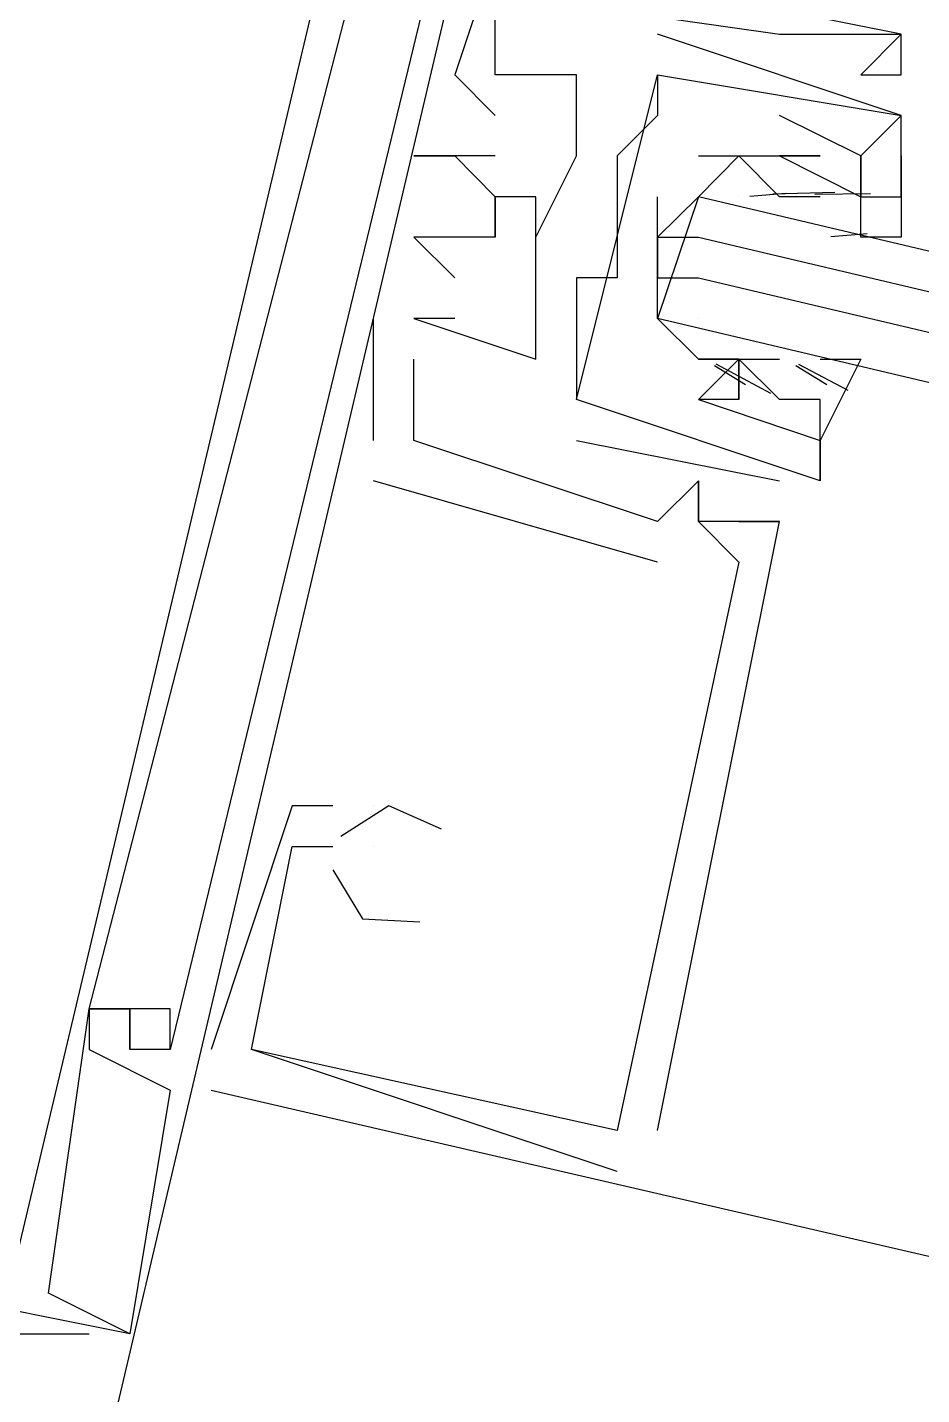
# Model space of a CAD drawing. Header units: feet. Extents: x -84 to 198, y -22 to 181.
# Drawn here: x 108.3664 to 108.66, y 95.2511 to 95.7 of the extents above; entities that cross this region are included whole.
import ezdxf

# ---------------------------------------------------------------- set-up
doc = ezdxf.new("R2010")
doc.units = ezdxf.units.FT
doc.layers.add('A-LINEA', color=7, linetype='CONTINUOUS')

msp = doc.modelspace()

# ---------------------------------------------------------------- linework, layer by layer
at = {"layer": 'A-LINEA'}
for p, q in [((108.5733, 95.6978), (108.5733, 95.6978)), ((108.5733, 95.6978), (108.5733, 95.6978)), ((108.5733, 95.6978), (108.5733, 95.6978)), ((108.5733, 95.6978), (108.5733, 95.6978)), ((108.6133, 95.6978), (108.6133, 95.6978)), ((108.6133, 95.6978), (108.6133, 95.6978)), ((108.6133, 95.6978), (108.6133, 95.6978)), ((108.6133, 95.6978), (108.6133, 95.6978)), ((108.6133, 95.6978), (108.6133, 95.6978)), ((108.6133, 95.6978), (108.6133, 95.6978)), ((108.6267, 95.6978), (108.6267, 95.6978)), ((108.6267, 95.6978), (108.6267, 95.6978)), ((108.6267, 95.6978), (108.6267, 95.6978)), ((108.6267, 95.6978), (108.6267, 95.6978)), ((108.6267, 95.6978), (108.6267, 95.6978)), ((108.6267, 95.6978), (108.6267, 95.6978)), ((108.6533, 95.6978), (108.6533, 95.6978)), ((108.6533, 95.6978), (108.6533, 95.6978)), ((108.6533, 95.6978), (108.6533, 95.6978)), ((108.6533, 95.6978), (108.6533, 95.6978)), ((108.6533, 95.6978), (108.6533, 95.6978)), ((108.6533, 95.6978), (108.6533, 95.6978)), ((108.6533, 95.6978), (108.6533, 95.6978)), ((108.6533, 95.6978), (108.6533, 95.6978)), ((108.6533, 95.6978), (108.6533, 95.6978)), ((108.6533, 95.6978), (108.6533, 95.6978)), ((108.6533, 95.6978), (108.6533, 95.6978)), ((108.6533, 95.6978), (108.6533, 95.6978)), ((108.5067, 95.6844), (108.5067, 95.6844)), ((108.5067, 95.6844), (108.5067, 95.6844)), ((108.5067, 95.6844), (108.5067, 95.6844)), ((108.5067, 95.6844), (108.5067, 95.6844)), ((108.5067, 95.6844), (108.5067, 95.6844)), ((108.5067, 95.6844), (108.5067, 95.6844)), ((108.52, 95.6844), (108.52, 95.6844)), ((108.52, 95.6844), (108.52, 95.6844)), ((108.52, 95.6844), (108.52, 95.6844)), ((108.52, 95.6844), (108.52, 95.6844)), ((108.52, 95.6844), (108.52, 95.6844)), ((108.52, 95.6844), (108.52, 95.6844)), ((108.52, 95.6844), (108.52, 95.6844)), ((108.52, 95.6844), (108.52, 95.6844)), ((108.52, 95.6844), (108.52, 95.6844)), ((108.52, 95.6844), (108.52, 95.6844)), ((108.52, 95.6844), (108.52, 95.6844)), ((108.52, 95.6844), (108.52, 95.6844)), ((108.5467, 95.6844), (108.5467, 95.6844)), ((108.5467, 95.6844), (108.5467, 95.6844)), ((108.5467, 95.6844), (108.5467, 95.6844)), ((108.5467, 95.6844), (108.5467, 95.6844)), ((108.5467, 95.6844), (108.5467, 95.6844)), ((108.5467, 95.6844), (108.5467, 95.6844)), ((108.5733, 95.6844), (108.5733, 95.6844)), ((108.5733, 95.6844), (108.5733, 95.6844)), ((108.5733, 95.6844), (108.5733, 95.6844)), ((108.5733, 95.6844), (108.5733, 95.6844)), ((108.5733, 95.6844), (108.5733, 95.6844)), ((108.5733, 95.6844), (108.5733, 95.6844)), ((108.5733, 95.6844), (108.5733, 95.6844)), ((108.5733, 95.6844), (108.5733, 95.6844)), ((108.64, 95.6844), (108.64, 95.6844)), ((108.64, 95.6844), (108.64, 95.6844)), ((108.64, 95.6844), (108.64, 95.6844)), ((108.64, 95.6844), (108.64, 95.6844)), ((108.64, 95.6844), (108.64, 95.6844)), ((108.64, 95.6844), (108.64, 95.6844)), ((108.6533, 95.6844), (108.6533, 95.6844)), ((108.6533, 95.6844), (108.6533, 95.6844)), ((108.6533, 95.6844), (108.6533, 95.6844)), ((108.6533, 95.6844), (108.6533, 95.6844)), ((108.6533, 95.6844), (108.6533, 95.6844)), ((108.6533, 95.6844), (108.6533, 95.6844)), ((108.52, 95.6711), (108.52, 95.6711)), ((108.52, 95.6711), (108.52, 95.6711)), ((108.52, 95.6711), (108.52, 95.6711)), ((108.52, 95.6711), (108.52, 95.6711)), ((108.52, 95.6711), (108.52, 95.6711)), ((108.52, 95.6711), (108.52, 95.6711)), ((108.5733, 95.6711), (108.5733, 95.6711)), ((108.5733, 95.6711), (108.5733, 95.6711)), ((108.5733, 95.6711), (108.5733, 95.6711)), ((108.5733, 95.6711), (108.5733, 95.6711)), ((108.6133, 95.6711), (108.6133, 95.6711)), ((108.6133, 95.6711), (108.6133, 95.6711)), ((108.6133, 95.6711), (108.6133, 95.6711)), ((108.6133, 95.6711), (108.6133, 95.6711)), ((108.6533, 95.6711), (108.6533, 95.6711)), ((108.6533, 95.6711), (108.6533, 95.6711)), ((108.6533, 95.6711), (108.6533, 95.6711)), ((108.6533, 95.6711), (108.6533, 95.6711)), ((108.6533, 95.6711), (108.6533, 95.6711)), ((108.6533, 95.6711), (108.6533, 95.6711)), ((108.6533, 95.6711), (108.6533, 95.6711)), ((108.6533, 95.6711), (108.6533, 95.6711)), ((108.4933, 95.6578), (108.4933, 95.6578)), ((108.4933, 95.6578), (108.4933, 95.6578)), ((108.4933, 95.6578), (108.4933, 95.6578)), ((108.4933, 95.6578), (108.4933, 95.6578)), ((108.4933, 95.6578), (108.4933, 95.6578)), ((108.4933, 95.6578), (108.4933, 95.6578)), ((108.5067, 95.6578), (108.5067, 95.6578)), ((108.5067, 95.6578), (108.5067, 95.6578)), ((108.5067, 95.6578), (108.5067, 95.6578)), ((108.5067, 95.6578), (108.5067, 95.6578)), ((108.5067, 95.6578), (108.5067, 95.6578)), ((108.5067, 95.6578), (108.5067, 95.6578)), ((108.5067, 95.6578), (108.5067, 95.6578)), ((108.5067, 95.6578), (108.5067, 95.6578)), ((108.5067, 95.6578), (108.5067, 95.6578)), ((108.5067, 95.6578), (108.5067, 95.6578)), ((108.5067, 95.6578), (108.5067, 95.6578)), ((108.5067, 95.6578), (108.5067, 95.6578)), ((108.52, 95.6578), (108.52, 95.6578)), ((108.52, 95.6578), (108.52, 95.6578)), ((108.52, 95.6578), (108.52, 95.6578)), ((108.52, 95.6578), (108.52, 95.6578)), ((108.52, 95.6578), (108.52, 95.6578)), ((108.52, 95.6578), (108.52, 95.6578)), ((108.5467, 95.6578), (108.5467, 95.6578)), ((108.5467, 95.6578), (108.5467, 95.6578)), ((108.5467, 95.6578), (108.5467, 95.6578)), ((108.5467, 95.6578), (108.5467, 95.6578)), ((108.5467, 95.6578), (108.5467, 95.6578)), ((108.5467, 95.6578), (108.5467, 95.6578)), ((108.56, 95.6578), (108.56, 95.6578)), ((108.56, 95.6578), (108.56, 95.6578)), ((108.56, 95.6578), (108.56, 95.6578)), ((108.56, 95.6578), (108.56, 95.6578)), ((108.6133, 95.6578), (108.6133, 95.6578)), ((108.6133, 95.6578), (108.6133, 95.6578)), ((108.6133, 95.6578), (108.6133, 95.6578)), ((108.6133, 95.6578), (108.6133, 95.6578)), ((108.6133, 95.6578), (108.6133, 95.6578)), ((108.6133, 95.6578), (108.6133, 95.6578)), ((108.6133, 95.6578), (108.6133, 95.6578)), ((108.6133, 95.6578), (108.6133, 95.6578)), ((108.6267, 95.6578), (108.6267, 95.6578)), ((108.6267, 95.6578), (108.6267, 95.6578)), ((108.6267, 95.6578), (108.6267, 95.6578)), ((108.6267, 95.6578), (108.6267, 95.6578)), ((108.6267, 95.6578), (108.6267, 95.6578)), ((108.6267, 95.6578), (108.6267, 95.6578)), ((108.6267, 95.6578), (108.6267, 95.6578)), ((108.6267, 95.6578), (108.6267, 95.6578)), ((108.64, 95.6578), (108.64, 95.6578)), ((108.64, 95.6578), (108.64, 95.6578)), ((108.64, 95.6578), (108.64, 95.6578)), ((108.64, 95.6578), (108.64, 95.6578)), ((108.52, 95.6444), (108.52, 95.6444)), ((108.52, 95.6444), (108.52, 95.6444)), ((108.52, 95.6444), (108.52, 95.6444)), ((108.52, 95.6444), (108.52, 95.6444)), ((108.52, 95.6444), (108.52, 95.6444)), ((108.52, 95.6444), (108.52, 95.6444)), ((108.56, 95.6444), (108.56, 95.6444)), ((108.56, 95.6444), (108.56, 95.6444)), ((108.56, 95.6444), (108.56, 95.6444)), ((108.56, 95.6444), (108.56, 95.6444)), ((108.5867, 95.6444), (108.5867, 95.6444)), ((108.5867, 95.6444), (108.5867, 95.6444)), ((108.6, 95.6444), (108.6, 95.6444)), ((108.6, 95.6444), (108.6, 95.6444)), ((108.6036, 95.6446), (108.6154, 95.6456)), ((108.6036, 95.6446), (108.6154, 95.6456)), ((108.6111, 95.6453), (108.6315, 95.6459)), ((108.6111, 95.6453), (108.6315, 95.6459)), ((108.6133, 95.6444), (108.6133, 95.6444)), ((108.6267, 95.6444), (108.6133, 95.6444)), ((108.6133, 95.6444), (108.6133, 95.6444)), ((108.6267, 95.6444), (108.6133, 95.6444)), ((108.6249, 95.6452), (108.6432, 95.6455)), ((108.6249, 95.6452), (108.6432, 95.6455)), ((108.6267, 95.6444), (108.6267, 95.6444)), ((108.6267, 95.6444), (108.6267, 95.6444)), ((108.6267, 95.6444), (108.6267, 95.6444)), ((108.6267, 95.6444), (108.6267, 95.6444)), ((108.64, 95.6444), (108.64, 95.6444)), ((108.64, 95.6444), (108.64, 95.6444)), ((108.64, 95.6444), (108.64, 95.6444)), ((108.64, 95.6444), (108.64, 95.6444)), ((108.6533, 95.6444), (108.6533, 95.6444)), ((108.6533, 95.6444), (108.6533, 95.6444)), ((108.6533, 95.6444), (108.6533, 95.6444)), ((108.6533, 95.6444), (108.6533, 95.6444)), ((108.4933, 95.6311), (108.4933, 95.6311)), ((108.4933, 95.6311), (108.4933, 95.6311)), ((108.4933, 95.6311), (108.4933, 95.6311)), ((108.4933, 95.6311), (108.4933, 95.6311)), ((108.4933, 95.6311), (108.4933, 95.6311)), ((108.4933, 95.6311), (108.4933, 95.6311)), ((108.52, 95.6311), (108.52, 95.6311)), ((108.52, 95.6311), (108.52, 95.6311)), ((108.52, 95.6311), (108.52, 95.6311)), ((108.52, 95.6311), (108.52, 95.6311)), ((108.52, 95.6311), (108.52, 95.6311)), ((108.52, 95.6311), (108.52, 95.6311)), ((108.5333, 95.6311), (108.5333, 95.6311)), ((108.5333, 95.6311), (108.5333, 95.6311)), ((108.5333, 95.6311), (108.5333, 95.6311)), ((108.5333, 95.6311), (108.5333, 95.6311)), ((108.5333, 95.6311), (108.5333, 95.6311)), ((108.5333, 95.6311), (108.5333, 95.6311)), ((108.5733, 95.6311), (108.5733, 95.6178)), ((108.5733, 95.6311), (108.5733, 95.6178)), ((108.6302, 95.6313), (108.6421, 95.6323)), ((108.6302, 95.6313), (108.6421, 95.6323)), ((108.5067, 95.6178), (108.5067, 95.6178)), ((108.5067, 95.6178), (108.5067, 95.6178)), ((108.5067, 95.6178), (108.5067, 95.6178)), ((108.5067, 95.6178), (108.5067, 95.6178)), ((108.5067, 95.6178), (108.5067, 95.6178)), ((108.5067, 95.6178), (108.5067, 95.6178)), ((108.5467, 95.6178), (108.5467, 95.6178)), ((108.5467, 95.6178), (108.5467, 95.6178)), ((108.5467, 95.6178), (108.5467, 95.6178)), ((108.5467, 95.6178), (108.5467, 95.6178)), ((108.56, 95.6178), (108.56, 95.6178)), ((108.56, 95.6178), (108.56, 95.6178)), ((108.56, 95.6178), (108.56, 95.6178)), ((108.56, 95.6178), (108.56, 95.6178)), ((108.48, 95.5644), (108.48, 95.6044)), ((108.48, 95.6044), (108.48, 95.6044)), ((108.48, 95.5644), (108.48, 95.6044)), ((108.48, 95.6044), (108.48, 95.6044)), ((108.48, 95.5644), (108.48, 95.6044)), ((108.48, 95.6044), (108.48, 95.6044)), ((108.48, 95.5644), (108.48, 95.6044)), ((108.48, 95.6044), (108.48, 95.6044)), ((108.48, 95.5644), (108.48, 95.6044)), ((108.48, 95.6044), (108.48, 95.6044)), ((108.48, 95.5644), (108.48, 95.6044)), ((108.48, 95.6044), (108.48, 95.6044)), ((108.4933, 95.6044), (108.4933, 95.6044)), ((108.4933, 95.6044), (108.4933, 95.6044)), ((108.4933, 95.6044), (108.4933, 95.6044)), ((108.4933, 95.6044), (108.4933, 95.6044)), ((108.4933, 95.6044), (108.4933, 95.6044)), ((108.4933, 95.6044), (108.4933, 95.6044)), ((108.4933, 95.6044), (108.4933, 95.6044)), ((108.4933, 95.6044), (108.4933, 95.6044)), ((108.4933, 95.6044), (108.4933, 95.6044)), ((108.4933, 95.6044), (108.4933, 95.6044)), ((108.4933, 95.6044), (108.4933, 95.6044)), ((108.4933, 95.6044), (108.4933, 95.6044)), ((108.5067, 95.6044), (108.5067, 95.6044)), ((108.5067, 95.6044), (108.5067, 95.6044)), ((108.5067, 95.6044), (108.5067, 95.6044)), ((108.5067, 95.6044), (108.5067, 95.6044)), ((108.5067, 95.6044), (108.5067, 95.6044)), ((108.5067, 95.6044), (108.5067, 95.6044)), ((108.5333, 95.6044), (108.5333, 95.6044)), ((108.5333, 95.6044), (108.5333, 95.6044)), ((108.5333, 95.6044), (108.5333, 95.6044)), ((108.5333, 95.6044), (108.5333, 95.6044)), ((108.5333, 95.6044), (108.5333, 95.6044)), ((108.5333, 95.6044), (108.5333, 95.6044)), ((108.5867, 95.6044), (108.5867, 95.6044)), ((108.5867, 95.6044), (108.5867, 95.6044)), ((108.4933, 95.5911), (108.4933, 95.5911)), ((108.4933, 95.5911), (108.4933, 95.5911)), ((108.4933, 95.5911), (108.4933, 95.5911)), ((108.4933, 95.5911), (108.4933, 95.5911)), ((108.4933, 95.5911), (108.4933, 95.5911)), ((108.4933, 95.5911), (108.4933, 95.5911)), ((108.5333, 95.5911), (108.5333, 95.5911)), ((108.5333, 95.5911), (108.5333, 95.5911)), ((108.5333, 95.5911), (108.5333, 95.5911)), ((108.5333, 95.5911), (108.5333, 95.5911)), ((108.5333, 95.5911), (108.5333, 95.5911)), ((108.5333, 95.5911), (108.5333, 95.5911)), ((108.5467, 95.5911), (108.5467, 95.5911)), ((108.5467, 95.5911), (108.5467, 95.5911)), ((108.5467, 95.5911), (108.5467, 95.5911)), ((108.5467, 95.5911), (108.5467, 95.5911)), ((108.6022, 95.5826), (108.592, 95.5889)), ((108.6022, 95.5826), (108.592, 95.5889)), ((108.6105, 95.5798), (108.5925, 95.5894)), ((108.6105, 95.5798), (108.5925, 95.5894)), ((108.6, 95.5911), (108.6, 95.5911)), ((108.6, 95.5911), (108.6, 95.5911)), ((108.6, 95.5911), (108.6133, 95.5911)), ((108.6, 95.5911), (108.6, 95.5911)), ((108.6, 95.5911), (108.6, 95.5911)), ((108.6, 95.5911), (108.6, 95.5911)), ((108.6, 95.5911), (108.6, 95.5911)), ((108.6, 95.5911), (108.6133, 95.5911)), ((108.6, 95.5911), (108.6, 95.5911)), ((108.6, 95.5911), (108.6, 95.5911)), ((108.6133, 95.5911), (108.6133, 95.5911)), ((108.6133, 95.5911), (108.6133, 95.5911)), ((108.6133, 95.5911), (108.6133, 95.5911)), ((108.6133, 95.5911), (108.6133, 95.5911)), ((108.6133, 95.5911), (108.6133, 95.5911)), ((108.6133, 95.5911), (108.6133, 95.5911)), ((108.6289, 95.5826), (108.6187, 95.5889)), ((108.6289, 95.5826), (108.6187, 95.5889)), ((108.6359, 95.5808), (108.6197, 95.5893)), ((108.6359, 95.5808), (108.6197, 95.5893)), ((108.5467, 95.5778), (108.5467, 95.5778)), ((108.5467, 95.5778), (108.5467, 95.5778)), ((108.5467, 95.5778), (108.5467, 95.5778)), ((108.5467, 95.5778), (108.5467, 95.5778)), ((108.5867, 95.5778), (108.5867, 95.5778)), ((108.5867, 95.5778), (108.5867, 95.5778)), ((108.5867, 95.5778), (108.5867, 95.5778)), ((108.5867, 95.5778), (108.5867, 95.5778)), ((108.5867, 95.5778), (108.5867, 95.5778)), ((108.5867, 95.5778), (108.5867, 95.5778)), ((108.5867, 95.5778), (108.5867, 95.5778)), ((108.5867, 95.5778), (108.5867, 95.5778)), ((108.6, 95.5778), (108.6, 95.5778)), ((108.6, 95.5778), (108.6, 95.5778)), ((108.6, 95.5778), (108.6, 95.5778)), ((108.6, 95.5778), (108.6, 95.5778)), ((108.6133, 95.5778), (108.6133, 95.5778)), ((108.6133, 95.5778), (108.6133, 95.5778)), ((108.6133, 95.5778), (108.6133, 95.5778)), ((108.6133, 95.5778), (108.6133, 95.5778)), ((108.6267, 95.5511), (108.6267, 95.5778)), ((108.6267, 95.5778), (108.6267, 95.5778)), ((108.6267, 95.5511), (108.6267, 95.5778)), ((108.6267, 95.5778), (108.6267, 95.5778)), ((108.6267, 95.5511), (108.6267, 95.5778)), ((108.6267, 95.5778), (108.6267, 95.5778)), ((108.6267, 95.5511), (108.6267, 95.5778)), ((108.6267, 95.5778), (108.6267, 95.5778)), ((108.48, 95.5644), (108.48, 95.5644)), ((108.48, 95.5644), (108.48, 95.5644)), ((108.48, 95.5644), (108.48, 95.5644)), ((108.48, 95.5644), (108.48, 95.5644)), ((108.48, 95.5644), (108.48, 95.5644)), ((108.48, 95.5644), (108.48, 95.5644)), ((108.4933, 95.5644), (108.4933, 95.5644)), ((108.4933, 95.5644), (108.4933, 95.5644)), ((108.4933, 95.5644), (108.4933, 95.5644)), ((108.4933, 95.5644), (108.4933, 95.5644)), ((108.4933, 95.5644), (108.4933, 95.5644)), ((108.4933, 95.5644), (108.4933, 95.5644)), ((108.4933, 95.5644), (108.4933, 95.5644)), ((108.4933, 95.5644), (108.4933, 95.5644)), ((108.4933, 95.5644), (108.4933, 95.5644)), ((108.4933, 95.5644), (108.4933, 95.5644)), ((108.4933, 95.5644), (108.4933, 95.5644)), ((108.4933, 95.5644), (108.4933, 95.5644)), ((108.5467, 95.5644), (108.6133, 95.5511)), ((108.5467, 95.5644), (108.5467, 95.5644)), ((108.5467, 95.5644), (108.6133, 95.5511)), ((108.5467, 95.5644), (108.5467, 95.5644)), ((108.5467, 95.5644), (108.6133, 95.5511)), ((108.5467, 95.5644), (108.5467, 95.5644)), ((108.5467, 95.5644), (108.6133, 95.5511)), ((108.5467, 95.5644), (108.5467, 95.5644)), ((108.6267, 95.5644), (108.6267, 95.5644)), ((108.6267, 95.5644), (108.6267, 95.5644)), ((108.6267, 95.5644), (108.6267, 95.5644)), ((108.6267, 95.5644), (108.6267, 95.5644)), ((108.5733, 95.5244), (108.48, 95.5511)), ((108.48, 95.5511), (108.48, 95.5511)), ((108.5733, 95.5244), (108.48, 95.5511)), ((108.48, 95.5511), (108.48, 95.5511)), ((108.5733, 95.5244), (108.48, 95.5511)), ((108.48, 95.5511), (108.48, 95.5511)), ((108.5733, 95.5244), (108.48, 95.5511)), ((108.48, 95.5511), (108.48, 95.5511)), ((108.5733, 95.5244), (108.48, 95.5511)), ((108.48, 95.5511), (108.48, 95.5511)), ((108.5733, 95.5244), (108.48, 95.5511)), ((108.48, 95.5511), (108.48, 95.5511)), ((108.5867, 95.5511), (108.5867, 95.5511)), ((108.5867, 95.5511), (108.5867, 95.5511)), ((108.5867, 95.5511), (108.5867, 95.5511)), ((108.5867, 95.5511), (108.5867, 95.5511)), ((108.5867, 95.5511), (108.5867, 95.5511)), ((108.5867, 95.5511), (108.5867, 95.5511)), ((108.5867, 95.5511), (108.5867, 95.5511)), ((108.5867, 95.5511), (108.5867, 95.5511)), ((108.5867, 95.5511), (108.5867, 95.5511)), ((108.5867, 95.5511), (108.5867, 95.5511)), ((108.5867, 95.5511), (108.5867, 95.5511)), ((108.5867, 95.5511), (108.5867, 95.5511)), ((108.6133, 95.5511), (108.6133, 95.5511)), ((108.6133, 95.5511), (108.6133, 95.5511)), ((108.6133, 95.5511), (108.6133, 95.5511)), ((108.6133, 95.5511), (108.6133, 95.5511)), ((108.6267, 95.5511), (108.6267, 95.5511)), ((108.6267, 95.5511), (108.6267, 95.5511)), ((108.6267, 95.5511), (108.6267, 95.5511)), ((108.6267, 95.5511), (108.6267, 95.5511)), ((108.6267, 95.5511), (108.6267, 95.5511)), ((108.6267, 95.5511), (108.6267, 95.5511)), ((108.6267, 95.5511), (108.6267, 95.5511)), ((108.6267, 95.5511), (108.6267, 95.5511)), ((108.5733, 95.5378), (108.5733, 95.5378)), ((108.5733, 95.5378), (108.5733, 95.5378)), ((108.5733, 95.5378), (108.5733, 95.5378)), ((108.5733, 95.5378), (108.5733, 95.5378)), ((108.5733, 95.5378), (108.5733, 95.5378)), ((108.5733, 95.5378), (108.5733, 95.5378)), ((108.5733, 95.5378), (108.5733, 95.5378)), ((108.5733, 95.5378), (108.5733, 95.5378)), ((108.5733, 95.5378), (108.5733, 95.5378)), ((108.5733, 95.5378), (108.5733, 95.5378)), ((108.5733, 95.5378), (108.5733, 95.5378)), ((108.5733, 95.5378), (108.5733, 95.5378)), ((108.5867, 95.5378), (108.5867, 95.5378)), ((108.5867, 95.5378), (108.5867, 95.5378)), ((108.5867, 95.5378), (108.5867, 95.5378)), ((108.5867, 95.5378), (108.5867, 95.5378)), ((108.5867, 95.5378), (108.5867, 95.5378)), ((108.5867, 95.5378), (108.5867, 95.5378)), ((108.5867, 95.5378), (108.5867, 95.5378)), ((108.5867, 95.5378), (108.5867, 95.5378)), ((108.5867, 95.5378), (108.5867, 95.5378)), ((108.5867, 95.5378), (108.5867, 95.5378)), ((108.5867, 95.5378), (108.5867, 95.5378)), ((108.5867, 95.5378), (108.5867, 95.5378)), ((108.5867, 95.5378), (108.5867, 95.5378)), ((108.5867, 95.5378), (108.5867, 95.5378)), ((108.5867, 95.5378), (108.5867, 95.5378)), ((108.5867, 95.5378), (108.5867, 95.5378)), ((108.5867, 95.5378), (108.5867, 95.5378)), ((108.5867, 95.5378), (108.5867, 95.5378)), ((108.6, 95.5378), (108.6, 95.5378)), ((108.6, 95.5378), (108.6, 95.5378)), ((108.6, 95.5378), (108.6, 95.5378)), ((108.6, 95.5378), (108.6, 95.5378)), ((108.6, 95.5378), (108.6, 95.5378)), ((108.6, 95.5378), (108.6, 95.5378)), ((108.6133, 95.5378), (108.6133, 95.5378)), ((108.6133, 95.5378), (108.6133, 95.5378)), ((108.6133, 95.5378), (108.6133, 95.5378)), ((108.6133, 95.5378), (108.6133, 95.5378)), ((108.6133, 95.5378), (108.6133, 95.5378)), ((108.6133, 95.5378), (108.6133, 95.5378)), ((108.6133, 95.5378), (108.6133, 95.5378)), ((108.6133, 95.5378), (108.6133, 95.5378)), ((108.6133, 95.5378), (108.6133, 95.5378)), ((108.6133, 95.5378), (108.6133, 95.5378)), ((108.6133, 95.5378), (108.6133, 95.5378)), ((108.6133, 95.5378), (108.6133, 95.5378)), ((108.5733, 95.5244), (108.5733, 95.5244)), ((108.5733, 95.5244), (108.5733, 95.5244)), ((108.5733, 95.5244), (108.5733, 95.5244)), ((108.5733, 95.5244), (108.5733, 95.5244)), ((108.5733, 95.5244), (108.5733, 95.5244)), ((108.5733, 95.5244), (108.5733, 95.5244)), ((108.6, 95.5244), (108.6, 95.5244)), ((108.6, 95.5244), (108.6, 95.5244)), ((108.6, 95.5244), (108.6, 95.5244)), ((108.6, 95.5244), (108.6, 95.5244)), ((108.6, 95.5244), (108.6, 95.5244)), ((108.6, 95.5244), (108.6, 95.5244)), ((108.4533, 95.4444), (108.4533, 95.4444)), ((108.4533, 95.4444), (108.4533, 95.4444)), ((108.4533, 95.4444), (108.4533, 95.4444)), ((108.4533, 95.4444), (108.4533, 95.4444)), ((108.4533, 95.4444), (108.4533, 95.4444)), ((108.4533, 95.4444), (108.4533, 95.4444)), ((108.4667, 95.4444), (108.4667, 95.4444)), ((108.4667, 95.4444), (108.4667, 95.4444)), ((108.4667, 95.4444), (108.4667, 95.4444)), ((108.4667, 95.4444), (108.4667, 95.4444)), ((108.4667, 95.4444), (108.4667, 95.4444)), ((108.4667, 95.4444), (108.4667, 95.4444)), ((108.48, 95.4444), (108.48, 95.4444)), ((108.48, 95.4444), (108.48, 95.4444)), ((108.48, 95.4444), (108.48, 95.4444)), ((108.48, 95.4444), (108.48, 95.4444)), ((108.48, 95.4444), (108.48, 95.4444)), ((108.48, 95.4444), (108.48, 95.4444)), ((108.48, 95.4444), (108.48, 95.4444)), ((108.48, 95.4444), (108.48, 95.4444)), ((108.48, 95.4444), (108.48, 95.4444)), ((108.48, 95.4444), (108.48, 95.4444)), ((108.48, 95.4444), (108.48, 95.4444)), ((108.48, 95.4444), (108.48, 95.4444)), ((108.4533, 95.4311), (108.4533, 95.4311)), ((108.4533, 95.4311), (108.4533, 95.4311)), ((108.4533, 95.4311), (108.4533, 95.4311)), ((108.4533, 95.4311), (108.4533, 95.4311)), ((108.4533, 95.4311), (108.4533, 95.4311)), ((108.4533, 95.4311), (108.4533, 95.4311)), ((108.4667, 95.4311), (108.4667, 95.4311)), ((108.4667, 95.4311), (108.4667, 95.4311)), ((108.4667, 95.4311), (108.4667, 95.4311)), ((108.4667, 95.4311), (108.4667, 95.4311)), ((108.4667, 95.4311), (108.4667, 95.4311)), ((108.4667, 95.4311), (108.4667, 95.4311)), ((108.48, 95.4311), (108.48, 95.4311)), ((108.48, 95.4311), (108.48, 95.4311)), ((108.48, 95.4311), (108.48, 95.4311)), ((108.48, 95.4311), (108.48, 95.4311)), ((108.48, 95.4311), (108.48, 95.4311)), ((108.48, 95.4311), (108.48, 95.4311)), ((108.3867, 95.3778), (108.3867, 95.3778)), ((108.3867, 95.3778), (108.3867, 95.3778)), ((108.3867, 95.3778), (108.3867, 95.3778)), ((108.3867, 95.3778), (108.3867, 95.3778)), ((108.3867, 95.3778), (108.3867, 95.3778)), ((108.3867, 95.3778), (108.3867, 95.3778)), ((108.3867, 95.3778), (108.3867, 95.3778)), ((108.3867, 95.3778), (108.3867, 95.3778)), ((108.3867, 95.3778), (108.3867, 95.3778)), ((108.3867, 95.3778), (108.3867, 95.3778)), ((108.3867, 95.3778), (108.3867, 95.3778)), ((108.3867, 95.3778), (108.3867, 95.3778)), ((108.3867, 95.3778), (108.3867, 95.3778)), ((108.3867, 95.3778), (108.3867, 95.3778)), ((108.3867, 95.3778), (108.3867, 95.3778)), ((108.3867, 95.3778), (108.3867, 95.3778)), ((108.3867, 95.3778), (108.3867, 95.3778)), ((108.3867, 95.3778), (108.3867, 95.3778)), ((108.4, 95.3778), (108.4, 95.3778)), ((108.4, 95.3778), (108.4, 95.3778)), ((108.4, 95.3778), (108.4, 95.3778)), ((108.4, 95.3778), (108.4, 95.3778)), ((108.4, 95.3778), (108.4, 95.3778)), ((108.4, 95.3778), (108.4, 95.3778)), ((108.4, 95.3778), (108.4, 95.3778)), ((108.4, 95.3778), (108.4, 95.3778)), ((108.4, 95.3778), (108.4, 95.3778)), ((108.4, 95.3778), (108.4, 95.3778)), ((108.4, 95.3778), (108.4, 95.3778)), ((108.4, 95.3778), (108.4, 95.3778)), ((108.4133, 95.3778), (108.4133, 95.3778)), ((108.4133, 95.3778), (108.4133, 95.3778)), ((108.4133, 95.3778), (108.4133, 95.3778)), ((108.4133, 95.3778), (108.4133, 95.3778)), ((108.4133, 95.3778), (108.4133, 95.3778)), ((108.4133, 95.3778), (108.4133, 95.3778)), ((108.3867, 95.3644), (108.3867, 95.3644)), ((108.3867, 95.3644), (108.3867, 95.3644)), ((108.3867, 95.3644), (108.3867, 95.3644)), ((108.3867, 95.3644), (108.3867, 95.3644)), ((108.3867, 95.3644), (108.3867, 95.3644)), ((108.3867, 95.3644), (108.3867, 95.3644)), ((108.4, 95.3644), (108.4, 95.3644)), ((108.4, 95.3644), (108.4, 95.3644)), ((108.4, 95.3644), (108.4, 95.3644)), ((108.4, 95.3644), (108.4, 95.3644)), ((108.4, 95.3644), (108.4, 95.3644)), ((108.4, 95.3644), (108.4, 95.3644)), ((108.4, 95.3644), (108.4, 95.3644)), ((108.4, 95.3644), (108.4, 95.3644)), ((108.4, 95.3644), (108.4, 95.3644)), ((108.4, 95.3644), (108.4, 95.3644)), ((108.4, 95.3644), (108.4, 95.3644)), ((108.4, 95.3644), (108.4, 95.3644)), ((108.4133, 95.3644), (108.4133, 95.3644)), ((108.4133, 95.3644), (108.4133, 95.3644)), ((108.4133, 95.3644), (108.4133, 95.3644)), ((108.4133, 95.3644), (108.4133, 95.3644)), ((108.4133, 95.3644), (108.4133, 95.3644)), ((108.4133, 95.3644), (108.4133, 95.3644)), ((108.4133, 95.3644), (108.4133, 95.3644)), ((108.4133, 95.3644), (108.4133, 95.3644)), ((108.4133, 95.3644), (108.4133, 95.3644)), ((108.4133, 95.3644), (108.4133, 95.3644)), ((108.4133, 95.3644), (108.4133, 95.3644)), ((108.4133, 95.3644), (108.4133, 95.3644)), ((108.4267, 95.3644), (108.4267, 95.3644)), ((108.4267, 95.3644), (108.4267, 95.3644)), ((108.4267, 95.3644), (108.4267, 95.3644)), ((108.4267, 95.3644), (108.4267, 95.3644)), ((108.4267, 95.3644), (108.4267, 95.3644)), ((108.4267, 95.3644), (108.4267, 95.3644)), ((108.56, 95.3244), (108.44, 95.3644)), ((108.44, 95.3644), (108.44, 95.3644)), ((108.44, 95.3644), (108.44, 95.3644)), ((108.56, 95.3244), (108.44, 95.3644)), ((108.44, 95.3644), (108.44, 95.3644)), ((108.44, 95.3644), (108.44, 95.3644)), ((108.56, 95.3244), (108.44, 95.3644)), ((108.44, 95.3644), (108.44, 95.3644)), ((108.44, 95.3644), (108.44, 95.3644)), ((108.56, 95.3244), (108.44, 95.3644)), ((108.44, 95.3644), (108.44, 95.3644)), ((108.44, 95.3644), (108.44, 95.3644)), ((108.56, 95.3244), (108.44, 95.3644)), ((108.44, 95.3644), (108.44, 95.3644)), ((108.44, 95.3644), (108.44, 95.3644)), ((108.56, 95.3244), (108.44, 95.3644)), ((108.44, 95.3644), (108.44, 95.3644)), ((108.44, 95.3644), (108.44, 95.3644)), ((108.4133, 95.3511), (108.4133, 95.3511)), ((108.4133, 95.3511), (108.4133, 95.3511)), ((108.4133, 95.3511), (108.4133, 95.3511)), ((108.4133, 95.3511), (108.4133, 95.3511)), ((108.4133, 95.3511), (108.4133, 95.3511)), ((108.4133, 95.3511), (108.4133, 95.3511)), ((108.56, 95.3378), (108.56, 95.3378)), ((108.56, 95.3378), (108.56, 95.3378)), ((108.56, 95.3378), (108.56, 95.3378)), ((108.56, 95.3378), (108.56, 95.3378)), ((108.56, 95.3378), (108.56, 95.3378)), ((108.56, 95.3378), (108.56, 95.3378)), ((108.56, 95.3378), (108.56, 95.3378)), ((108.56, 95.3378), (108.56, 95.3378)), ((108.56, 95.3378), (108.56, 95.3378)), ((108.56, 95.3378), (108.56, 95.3378)), ((108.56, 95.3378), (108.56, 95.3378)), ((108.56, 95.3378), (108.56, 95.3378)), ((108.5733, 95.3378), (108.5733, 95.3378)), ((108.5733, 95.3378), (108.5733, 95.3378)), ((108.5733, 95.3378), (108.5733, 95.3378)), ((108.5733, 95.3378), (108.5733, 95.3378)), ((108.5733, 95.3378), (108.5733, 95.3378)), ((108.5733, 95.3378), (108.5733, 95.3378)), ((108.56, 95.3244), (108.56, 95.3244)), ((108.56, 95.3244), (108.56, 95.3244)), ((108.56, 95.3244), (108.56, 95.3244)), ((108.56, 95.3244), (108.56, 95.3244)), ((108.56, 95.3244), (108.56, 95.3244)), ((108.56, 95.3244), (108.56, 95.3244)), ((108.3733, 95.2844), (108.3733, 95.2844)), ((108.3733, 95.2844), (108.3733, 95.2844)), ((108.3733, 95.2844), (108.3733, 95.2844)), ((108.3733, 95.2844), (108.3733, 95.2844)), ((108.3733, 95.2844), (108.3733, 95.2844)), ((108.3733, 95.2844), (108.3733, 95.2844)), ((108.36, 95.2711), (108.3867, 95.2711)), ((108.36, 95.2711), (108.3867, 95.2711)), ((108.36, 95.2711), (108.3867, 95.2711)), ((108.36, 95.2711), (108.3867, 95.2711)), ((108.36, 95.2711), (108.3867, 95.2711)), ((108.36, 95.2711), (108.3867, 95.2711)), ((108.3867, 95.2711), (108.3867, 95.2711)), ((108.3867, 95.2711), (108.3867, 95.2711)), ((108.3867, 95.2711), (108.3867, 95.2711)), ((108.3867, 95.2711), (108.3867, 95.2711)), ((108.3867, 95.2711), (108.3867, 95.2711)), ((108.3867, 95.2711), (108.3867, 95.2711)), ((108.4, 95.2711), (108.4, 95.2711)), ((108.4, 95.2711), (108.4, 95.2711)), ((108.4, 95.2711), (108.4, 95.2711)), ((108.4, 95.2711), (108.4, 95.2711)), ((108.4, 95.2711), (108.4, 95.2711)), ((108.4, 95.2711), (108.4, 95.2711)), ((108.4, 95.2711), (108.4, 95.2711)), ((108.4, 95.2711), (108.4, 95.2711)), ((108.4, 95.2711), (108.4, 95.2711)), ((108.4, 95.2711), (108.4, 95.2711)), ((108.4, 95.2711), (108.4, 95.2711)), ((108.4, 95.2711), (108.4, 95.2711)), ((108.4, 95.2711), (108.4, 95.2711)), ((108.4, 95.2711), (108.4, 95.2711)), ((108.4, 95.2711), (108.4, 95.2711)), ((108.4, 95.2711), (108.4, 95.2711)), ((108.4, 95.2711), (108.4, 95.2711)), ((108.4, 95.2711), (108.4, 95.2711))]:
    msp.add_line(p, q, dxfattribs=at)
for points in [[(108.3733, 95.1644), (108.3733, 95.1511), (108.5333, 95.8311), (108.3867, 95.8711)], [(108.3733, 95.1644), (108.3733, 95.1511), (108.5333, 95.8311), (108.3867, 95.8711)], [(108.3733, 95.1644), (108.3733, 95.1511), (108.5333, 95.8311), (108.3867, 95.8711)], [(108.3733, 95.1644), (108.3733, 95.1511), (108.5333, 95.8311), (108.3867, 95.8711)], [(108.3733, 95.1644), (108.3733, 95.1511), (108.5333, 95.8311), (108.3867, 95.8711)], [(108.3733, 95.1644), (108.3733, 95.1511), (108.5333, 95.8311), (108.3867, 95.8711)], [(108.3867, 95.8044), (108.48, 95.7911), (108.36, 95.2844), (108.28, 95.3111), (108.28, 95.3111)], [(108.3867, 95.8044), (108.48, 95.7911), (108.36, 95.2844), (108.28, 95.3111), (108.28, 95.3111)], [(108.3867, 95.8044), (108.48, 95.7911), (108.36, 95.2844), (108.28, 95.3111), (108.28, 95.3111)], [(108.3867, 95.8044), (108.48, 95.7911), (108.36, 95.2844), (108.28, 95.3111), (108.28, 95.3111)], [(108.3867, 95.8044), (108.48, 95.7911), (108.36, 95.2844), (108.28, 95.3111), (108.28, 95.3111)], [(108.3867, 95.8044), (108.48, 95.7911), (108.36, 95.2844), (108.28, 95.3111), (108.28, 95.3111)], [(108.52, 95.8044), (108.4133, 95.3644), (108.4, 95.3644), (108.4, 95.3778)], [(108.52, 95.8044), (108.4133, 95.3644), (108.4, 95.3644), (108.4, 95.3778)], [(108.52, 95.8044), (108.4133, 95.3644), (108.4, 95.3644), (108.4, 95.3778)], [(108.52, 95.8044), (108.4133, 95.3644), (108.4, 95.3644), (108.4, 95.3778)], [(108.52, 95.8044), (108.4133, 95.3644), (108.4, 95.3644), (108.4, 95.3778)], [(108.52, 95.8044), (108.4133, 95.3644), (108.4, 95.3644), (108.4, 95.3778)], [(108.4133, 95.3644), (108.4133, 95.3778), (108.3867, 95.3778), (108.4933, 95.7911)], [(108.4133, 95.3644), (108.4133, 95.3778), (108.3867, 95.3778), (108.4933, 95.7911)], [(108.4133, 95.3644), (108.4133, 95.3778), (108.3867, 95.3778), (108.4933, 95.7911)], [(108.4133, 95.3644), (108.4133, 95.3778), (108.3867, 95.3778), (108.4933, 95.7911)], [(108.4133, 95.3644), (108.4133, 95.3778), (108.3867, 95.3778), (108.4933, 95.7911)], [(108.4133, 95.3644), (108.4133, 95.3778), (108.3867, 95.3778), (108.4933, 95.7911)], [(108.4933, 95.6044), (108.5333, 95.5911), (108.5333, 95.6044), (108.5333, 95.6311), (108.5467, 95.6578), (108.5467, 95.6844), (108.52, 95.6844), (108.52, 95.7111), (108.6133, 95.6978), (108.6267, 95.6978), (108.6533, 95.6978), (108.64, 95.6844), (108.6533, 95.6844), (108.6533, 95.6978), (108.52, 95.7244), (108.52, 95.7244), (108.5067, 95.6844)], [(108.4933, 95.6044), (108.5333, 95.5911), (108.5333, 95.6044), (108.5333, 95.6311), (108.5467, 95.6578), (108.5467, 95.6844), (108.52, 95.6844), (108.52, 95.7111), (108.6133, 95.6978), (108.6267, 95.6978), (108.6533, 95.6978), (108.64, 95.6844), (108.6533, 95.6844), (108.6533, 95.6978), (108.52, 95.7244), (108.52, 95.7244), (108.5067, 95.6844)], [(108.4933, 95.6044), (108.5333, 95.5911), (108.5333, 95.6044), (108.5333, 95.6311), (108.5467, 95.6578), (108.5467, 95.6844), (108.52, 95.6844), (108.52, 95.7111), (108.6133, 95.6978), (108.6267, 95.6978), (108.6533, 95.6978), (108.64, 95.6844), (108.6533, 95.6844), (108.6533, 95.6978), (108.52, 95.7244), (108.52, 95.7244), (108.5067, 95.6844)], [(108.4933, 95.6044), (108.5333, 95.5911), (108.5333, 95.6044), (108.5333, 95.6311), (108.5467, 95.6578), (108.5467, 95.6844), (108.52, 95.6844), (108.52, 95.7111), (108.6133, 95.6978), (108.6267, 95.6978), (108.6533, 95.6978), (108.64, 95.6844), (108.6533, 95.6844), (108.6533, 95.6978), (108.52, 95.7244), (108.52, 95.7244), (108.5067, 95.6844)], [(108.4933, 95.6044), (108.5333, 95.5911), (108.5333, 95.6044), (108.5333, 95.6311), (108.5467, 95.6578), (108.5467, 95.6844), (108.52, 95.6844), (108.52, 95.7111), (108.6133, 95.6978), (108.6267, 95.6978), (108.6533, 95.6978), (108.64, 95.6844), (108.6533, 95.6844), (108.6533, 95.6978), (108.52, 95.7244), (108.52, 95.7244), (108.5067, 95.6844)], [(108.4933, 95.6044), (108.5333, 95.5911), (108.5333, 95.6044), (108.5333, 95.6311), (108.5467, 95.6578), (108.5467, 95.6844), (108.52, 95.6844), (108.52, 95.7111), (108.6133, 95.6978), (108.6267, 95.6978), (108.6533, 95.6978), (108.64, 95.6844), (108.6533, 95.6844), (108.6533, 95.6978), (108.52, 95.7244), (108.52, 95.7244), (108.5067, 95.6844)], [(108.64, 95.6444), (108.6533, 95.6444), (108.6533, 95.6711), (108.5733, 95.6978)], [(108.64, 95.6444), (108.6533, 95.6444), (108.6533, 95.6711), (108.5733, 95.6978)], [(108.64, 95.6444), (108.6533, 95.6444), (108.6533, 95.6711), (108.5733, 95.6978)], [(108.64, 95.6444), (108.6533, 95.6444), (108.6533, 95.6711), (108.5733, 95.6978)], [(108.52, 95.6711), (108.52, 95.6711), (108.5067, 95.6844)], [(108.52, 95.6711), (108.52, 95.6711), (108.5067, 95.6844)], [(108.52, 95.6711), (108.52, 95.6711), (108.5067, 95.6844)], [(108.52, 95.6711), (108.52, 95.6711), (108.5067, 95.6844)], [(108.52, 95.6711), (108.52, 95.6711), (108.5067, 95.6844)], [(108.52, 95.6711), (108.52, 95.6711), (108.5067, 95.6844)], [(108.5467, 95.5778), (108.5733, 95.6844), (108.6533, 95.6711), (108.64, 95.6578), (108.6133, 95.6711)], [(108.5733, 95.6844), (108.5733, 95.6711), (108.56, 95.6578), (108.56, 95.6444), (108.56, 95.6178), (108.5467, 95.6178), (108.5467, 95.5911), (108.5467, 95.5778)], [(108.5467, 95.5778), (108.5733, 95.6844), (108.6533, 95.6711), (108.64, 95.6578), (108.6133, 95.6711)], [(108.5733, 95.6844), (108.5733, 95.6711), (108.56, 95.6578), (108.56, 95.6444), (108.56, 95.6178), (108.5467, 95.6178), (108.5467, 95.5911), (108.5467, 95.5778)], [(108.5467, 95.5778), (108.5733, 95.6844), (108.6533, 95.6711), (108.64, 95.6578), (108.6133, 95.6711)], [(108.5733, 95.6844), (108.5733, 95.6711), (108.56, 95.6578), (108.56, 95.6444), (108.56, 95.6178), (108.5467, 95.6178), (108.5467, 95.5911), (108.5467, 95.5778)], [(108.5467, 95.5778), (108.5733, 95.6844), (108.6533, 95.6711), (108.64, 95.6578), (108.6133, 95.6711)], [(108.5733, 95.6844), (108.5733, 95.6711), (108.56, 95.6578), (108.56, 95.6444), (108.56, 95.6178), (108.5467, 95.6178), (108.5467, 95.5911), (108.5467, 95.5778)], [(108.52, 95.6578), (108.5067, 95.6578), (108.4933, 95.6578), (108.5067, 95.6578), (108.52, 95.6444), (108.52, 95.6444)], [(108.52, 95.6578), (108.5067, 95.6578), (108.4933, 95.6578), (108.5067, 95.6578), (108.52, 95.6444), (108.52, 95.6444)], [(108.52, 95.6578), (108.5067, 95.6578), (108.4933, 95.6578), (108.5067, 95.6578), (108.52, 95.6444), (108.52, 95.6444)], [(108.52, 95.6578), (108.5067, 95.6578), (108.4933, 95.6578), (108.5067, 95.6578), (108.52, 95.6444), (108.52, 95.6444)], [(108.52, 95.6578), (108.5067, 95.6578), (108.4933, 95.6578), (108.5067, 95.6578), (108.52, 95.6444), (108.52, 95.6444)], [(108.52, 95.6578), (108.5067, 95.6578), (108.4933, 95.6578), (108.5067, 95.6578), (108.52, 95.6444), (108.52, 95.6444)], [(108.6133, 95.6444), (108.6, 95.6578), (108.5867, 95.6444), (108.5733, 95.6044), (108.5867, 95.5911), (108.6, 95.5911)], [(108.6133, 95.6444), (108.6, 95.6578), (108.5867, 95.6444), (108.5733, 95.6044), (108.5867, 95.5911), (108.6, 95.5911)], [(108.5867, 95.6578), (108.6, 95.6578), (108.6133, 95.6578), (108.64, 95.6444), (108.64, 95.6578), (108.64, 95.6444), (108.6533, 95.6444), (108.6533, 95.6578), (108.6533, 95.6311), (108.64, 95.6311), (108.64, 95.6444)], [(108.5867, 95.6578), (108.6, 95.6578), (108.6133, 95.6578), (108.64, 95.6444), (108.64, 95.6578), (108.64, 95.6444), (108.6533, 95.6444), (108.6533, 95.6578), (108.6533, 95.6311), (108.64, 95.6311), (108.64, 95.6444)], [(108.6133, 95.6578), (108.6267, 95.6578), (108.6133, 95.6578), (108.6267, 95.6578)], [(108.6133, 95.6578), (108.6267, 95.6578), (108.6133, 95.6578), (108.6267, 95.6578)], [(108.6133, 95.6578), (108.6267, 95.6578), (108.6133, 95.6578), (108.6267, 95.6578)], [(108.6133, 95.6578), (108.6267, 95.6578), (108.6133, 95.6578), (108.6267, 95.6578)], [(108.5333, 95.6311), (108.5333, 95.6444), (108.52, 95.6444), (108.52, 95.6311), (108.52, 95.6444), (108.52, 95.6311), (108.52, 95.6444)], [(108.5333, 95.6311), (108.5333, 95.6444), (108.52, 95.6444), (108.52, 95.6311), (108.52, 95.6444), (108.52, 95.6311), (108.52, 95.6444)], [(108.5333, 95.6311), (108.5333, 95.6444), (108.52, 95.6444), (108.52, 95.6311), (108.52, 95.6444), (108.52, 95.6311), (108.52, 95.6444)], [(108.5333, 95.6311), (108.5333, 95.6444), (108.52, 95.6444), (108.52, 95.6311), (108.52, 95.6444), (108.52, 95.6311), (108.52, 95.6444)], [(108.5333, 95.6311), (108.5333, 95.6444), (108.52, 95.6444), (108.52, 95.6311), (108.52, 95.6444), (108.52, 95.6311), (108.52, 95.6444)], [(108.5333, 95.6311), (108.5333, 95.6444), (108.52, 95.6444), (108.52, 95.6311), (108.52, 95.6444), (108.52, 95.6311), (108.52, 95.6444)], [(108.6267, 95.5911), (108.64, 95.5911), (108.6267, 95.5644), (108.6267, 95.5778), (108.6133, 95.5778), (108.6, 95.5911), (108.6, 95.5778), (108.6, 95.5911), (108.5867, 95.5911), (108.5733, 95.6044), (108.5733, 95.6444)], [(110.28, 95.2444), (108.5867, 95.6444), (108.5733, 95.6311), (108.5867, 95.6311), (110.28, 95.2311)], [(108.6267, 95.5911), (108.64, 95.5911), (108.6267, 95.5644), (108.6267, 95.5778), (108.6133, 95.5778), (108.6, 95.5911), (108.6, 95.5778), (108.6, 95.5911), (108.5867, 95.5911), (108.5733, 95.6044), (108.5733, 95.6444)], [(110.28, 95.2444), (108.5867, 95.6444), (108.5733, 95.6311), (108.5867, 95.6311), (110.28, 95.2311)], [(108.52, 95.6311), (108.4933, 95.6311), (108.5067, 95.6178), (108.5067, 95.6178)], [(108.52, 95.6311), (108.4933, 95.6311), (108.5067, 95.6178), (108.5067, 95.6178)], [(108.52, 95.6311), (108.4933, 95.6311), (108.5067, 95.6178), (108.5067, 95.6178)], [(108.52, 95.6311), (108.4933, 95.6311), (108.5067, 95.6178), (108.5067, 95.6178)], [(108.52, 95.6311), (108.4933, 95.6311), (108.5067, 95.6178), (108.5067, 95.6178)], [(108.52, 95.6311), (108.4933, 95.6311), (108.5067, 95.6178), (108.5067, 95.6178)], [(110.2667, 95.2044), (108.5733, 95.6044), (108.5733, 95.6178), (108.5867, 95.6178), (110.28, 95.2178)], [(110.2667, 95.2044), (108.5733, 95.6044), (108.5733, 95.6178), (108.5867, 95.6178), (110.28, 95.2178)], [(108.5067, 95.6044), (108.4933, 95.6044), (108.4933, 95.6044)], [(108.5067, 95.6044), (108.4933, 95.6044), (108.4933, 95.6044)], [(108.5067, 95.6044), (108.4933, 95.6044), (108.4933, 95.6044)], [(108.5067, 95.6044), (108.4933, 95.6044), (108.4933, 95.6044)], [(108.5067, 95.6044), (108.4933, 95.6044), (108.4933, 95.6044)], [(108.5067, 95.6044), (108.4933, 95.6044), (108.4933, 95.6044)], [(108.5733, 95.3378), (108.6133, 95.5378), (108.6, 95.5378), (108.6133, 95.5378), (108.5867, 95.5378), (108.5867, 95.5511), (108.5867, 95.5378), (108.5867, 95.5511), (108.5733, 95.5378), (108.4933, 95.5644), (108.4933, 95.5911)], [(108.5733, 95.3378), (108.6133, 95.5378), (108.6, 95.5378), (108.6133, 95.5378), (108.5867, 95.5378), (108.5867, 95.5511), (108.5867, 95.5378), (108.5867, 95.5511), (108.5733, 95.5378), (108.4933, 95.5644), (108.4933, 95.5911)], [(108.5733, 95.3378), (108.6133, 95.5378), (108.6, 95.5378), (108.6133, 95.5378), (108.5867, 95.5378), (108.5867, 95.5511), (108.5867, 95.5378), (108.5867, 95.5511), (108.5733, 95.5378), (108.4933, 95.5644), (108.4933, 95.5911)], [(108.5733, 95.3378), (108.6133, 95.5378), (108.6, 95.5378), (108.6133, 95.5378), (108.5867, 95.5378), (108.5867, 95.5511), (108.5867, 95.5378), (108.5867, 95.5511), (108.5733, 95.5378), (108.4933, 95.5644), (108.4933, 95.5911)], [(108.5733, 95.3378), (108.6133, 95.5378), (108.6, 95.5378), (108.6133, 95.5378), (108.5867, 95.5378), (108.5867, 95.5511), (108.5867, 95.5378), (108.5867, 95.5511), (108.5733, 95.5378), (108.4933, 95.5644), (108.4933, 95.5911)], [(108.5733, 95.3378), (108.6133, 95.5378), (108.6, 95.5378), (108.6133, 95.5378), (108.5867, 95.5378), (108.5867, 95.5511), (108.5867, 95.5378), (108.5867, 95.5511), (108.5733, 95.5378), (108.4933, 95.5644), (108.4933, 95.5911)], [(108.6133, 95.5778), (108.6, 95.5911), (108.6, 95.5778), (108.5867, 95.5778), (108.6, 95.5911)], [(108.6133, 95.5778), (108.6, 95.5911), (108.6, 95.5778), (108.5867, 95.5778), (108.6, 95.5911)], [(108.6133, 95.5778), (108.6, 95.5911), (108.6, 95.5778), (108.5867, 95.5778), (108.6, 95.5911)], [(108.6133, 95.5778), (108.6, 95.5911), (108.6, 95.5778), (108.5867, 95.5778), (108.6, 95.5911)], [(108.5867, 95.5778), (108.6267, 95.5644), (108.6267, 95.5511), (108.5467, 95.5778)], [(108.5867, 95.5778), (108.6267, 95.5644), (108.6267, 95.5511), (108.5467, 95.5778)], [(108.5867, 95.5778), (108.6267, 95.5644), (108.6267, 95.5511), (108.5467, 95.5778)], [(108.5867, 95.5778), (108.6267, 95.5644), (108.6267, 95.5511), (108.5467, 95.5778)], [(108.5867, 95.5378), (108.6, 95.5244), (108.56, 95.3378), (108.44, 95.3644), (108.4533, 95.4311), (108.4667, 95.4311)], [(108.5867, 95.5378), (108.6, 95.5244), (108.56, 95.3378), (108.44, 95.3644), (108.4533, 95.4311), (108.4667, 95.4311)], [(108.5867, 95.5378), (108.6, 95.5244), (108.56, 95.3378), (108.44, 95.3644), (108.4533, 95.4311), (108.4667, 95.4311)], [(108.5867, 95.5378), (108.6, 95.5244), (108.56, 95.3378), (108.44, 95.3644), (108.4533, 95.4311), (108.4667, 95.4311)], [(108.5867, 95.5378), (108.6, 95.5244), (108.56, 95.3378), (108.44, 95.3644), (108.4533, 95.4311), (108.4667, 95.4311)], [(108.5867, 95.5378), (108.6, 95.5244), (108.56, 95.3378), (108.44, 95.3644), (108.4533, 95.4311), (108.4667, 95.4311)], [(108.4667, 95.4444), (108.4533, 95.4444), (108.4267, 95.3644)], [(108.4667, 95.4444), (108.4533, 95.4444), (108.4267, 95.3644)], [(108.4667, 95.4444), (108.4533, 95.4444), (108.4267, 95.3644)], [(108.4667, 95.4444), (108.4533, 95.4444), (108.4267, 95.3644)], [(108.4667, 95.4444), (108.4533, 95.4444), (108.4267, 95.3644)], [(108.4667, 95.4444), (108.4533, 95.4444), (108.4267, 95.3644)], [(108.5024, 95.4368), (108.4851, 95.4444), (108.4693, 95.4343)], [(108.5024, 95.4368), (108.4851, 95.4444), (108.4693, 95.4343)], [(108.5024, 95.4368), (108.4851, 95.4444), (108.4693, 95.4343)], [(108.5024, 95.4368), (108.4851, 95.4444), (108.4693, 95.4343)], [(108.5024, 95.4368), (108.4851, 95.4444), (108.4693, 95.4343)], [(108.5024, 95.4368), (108.4851, 95.4444), (108.4693, 95.4343)], [(108.48, 95.4311), (108.48, 95.4311), (108.48, 95.4311)], [(108.48, 95.4311), (108.48, 95.4311), (108.48, 95.4311)], [(108.48, 95.4311), (108.48, 95.4311), (108.48, 95.4311)], [(108.48, 95.4311), (108.48, 95.4311), (108.48, 95.4311)], [(108.48, 95.4311), (108.48, 95.4311), (108.48, 95.4311)], [(108.48, 95.4311), (108.48, 95.4311), (108.48, 95.4311)], [(108.4667, 95.4234), (108.4764, 95.4073), (108.4952, 95.4063)], [(108.4667, 95.4234), (108.4764, 95.4073), (108.4952, 95.4063)], [(108.4667, 95.4234), (108.4764, 95.4073), (108.4952, 95.4063)], [(108.4667, 95.4234), (108.4764, 95.4073), (108.4952, 95.4063)], [(108.4667, 95.4234), (108.4764, 95.4073), (108.4952, 95.4063)], [(108.4667, 95.4234), (108.4764, 95.4073), (108.4952, 95.4063)], [(108.3867, 95.3778), (108.3867, 95.3644), (108.4133, 95.3511), (108.4, 95.2711), (108.3333, 95.2844), (108.3333, 95.2711)], [(108.3867, 95.3778), (108.3867, 95.3644), (108.4133, 95.3511), (108.4, 95.2711), (108.3333, 95.2844), (108.3333, 95.2711)], [(108.3867, 95.3778), (108.3867, 95.3644), (108.4133, 95.3511), (108.4, 95.2711), (108.3333, 95.2844), (108.3333, 95.2711)], [(108.3867, 95.3778), (108.3867, 95.3644), (108.4133, 95.3511), (108.4, 95.2711), (108.3333, 95.2844), (108.3333, 95.2711)], [(108.3867, 95.3778), (108.3867, 95.3644), (108.4133, 95.3511), (108.4, 95.2711), (108.3333, 95.2844), (108.3333, 95.2711)], [(108.3867, 95.3778), (108.3867, 95.3644), (108.4133, 95.3511), (108.4, 95.2711), (108.3333, 95.2844), (108.3333, 95.2711)], [(108.4, 95.2711), (108.3733, 95.2844), (108.3867, 95.3778), (108.4, 95.3778), (108.4, 95.3644)], [(108.4, 95.2711), (108.3733, 95.2844), (108.3867, 95.3778), (108.4, 95.3778), (108.4, 95.3644)], [(108.4, 95.2711), (108.3733, 95.2844), (108.3867, 95.3778), (108.4, 95.3778), (108.4, 95.3644)], [(108.4, 95.2711), (108.3733, 95.2844), (108.3867, 95.3778), (108.4, 95.3778), (108.4, 95.3644)], [(108.4, 95.2711), (108.3733, 95.2844), (108.3867, 95.3778), (108.4, 95.3778), (108.4, 95.3644)], [(108.4, 95.2711), (108.3733, 95.2844), (108.3867, 95.3778), (108.4, 95.3778), (108.4, 95.3644)], [(108.4267, 95.3511), (110.2133, 94.9378), (112.3867, 94.4178)], [(108.4267, 95.3511), (110.2133, 94.9378), (112.3867, 94.4178)]]:
    msp.add_lwpolyline(points, dxfattribs=at)

doc.saveas('drawing.dxf')
